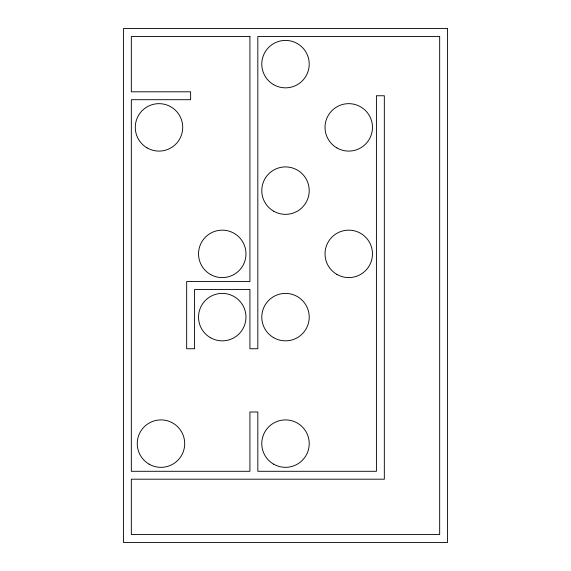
<?xml version="1.0" encoding="UTF-8"?>
<svg xmlns="http://www.w3.org/2000/svg" width="571" height="571" viewBox="0 0 571 571"><rect width="100%" height="100%" fill="white"/><g stroke="black" fill="none" stroke-linecap="round" stroke-linejoin="round"><path stroke-width="0.86" d="M447.578 28.55L123.422 28.55L123.422 542.45L447.578 542.45L447.578 28.55M249.92 36.458L131.33 36.458L131.33 91.803L190.628 91.803L190.628 99.704L131.33 99.704L131.33 471.296L249.92 471.296L249.92 411.998L257.828 411.998L257.828 471.296L376.417 471.296L376.417 95.75L384.326 95.75L384.326 479.197L131.33 479.197L131.33 534.542L439.67 534.542L439.67 36.458L257.828 36.458L257.828 348.753L249.92 348.753L249.92 289.454L194.583 289.454L194.583 348.753L186.674 348.753L186.674 281.546L249.92 281.546L249.92 36.458M147.14 147.918A23.718 23.718 0 0 0 182.72 127.376A23.718 23.718 0 0 0 147.14 106.834A23.718 23.718 0 0 0 147.14 147.918M210.392 337.668A23.718 23.718 0 0 0 245.973 317.126A23.718 23.718 0 0 0 210.392 296.585A23.718 23.718 0 0 0 210.392 337.668M149.117 464.166A23.718 23.718 0 0 0 184.697 443.624A23.718 23.718 0 0 0 149.117 423.082A23.718 23.718 0 0 0 149.117 464.166M273.637 464.166A23.718 23.718 0 0 0 309.218 443.624A23.718 23.718 0 0 0 273.637 423.082A23.718 23.718 0 0 0 273.637 464.166M336.89 274.415A23.718 23.718 0 0 0 372.47 253.874A23.718 23.718 0 0 0 336.89 233.332A23.718 23.718 0 0 0 336.89 274.415M273.637 337.668A23.718 23.718 0 0 0 309.218 317.126A23.718 23.718 0 0 0 273.637 296.585A23.718 23.718 0 0 0 273.637 337.668M273.637 211.17A23.718 23.718 0 0 0 309.218 190.628A23.718 23.718 0 0 0 273.637 170.087A23.718 23.718 0 0 0 273.637 211.17M210.392 274.415A23.718 23.718 0 0 0 245.973 253.874A23.718 23.718 0 0 0 210.392 233.332A23.718 23.718 0 0 0 210.392 274.415M336.89 147.918A23.718 23.718 0 0 0 372.47 127.376A23.718 23.718 0 0 0 336.89 106.834A23.718 23.718 0 0 0 336.89 147.918M273.637 84.665A23.718 23.718 0 0 0 309.218 64.13A23.718 23.718 0 0 0 273.637 43.589A23.718 23.718 0 0 0 273.637 84.665"/></g></svg>
